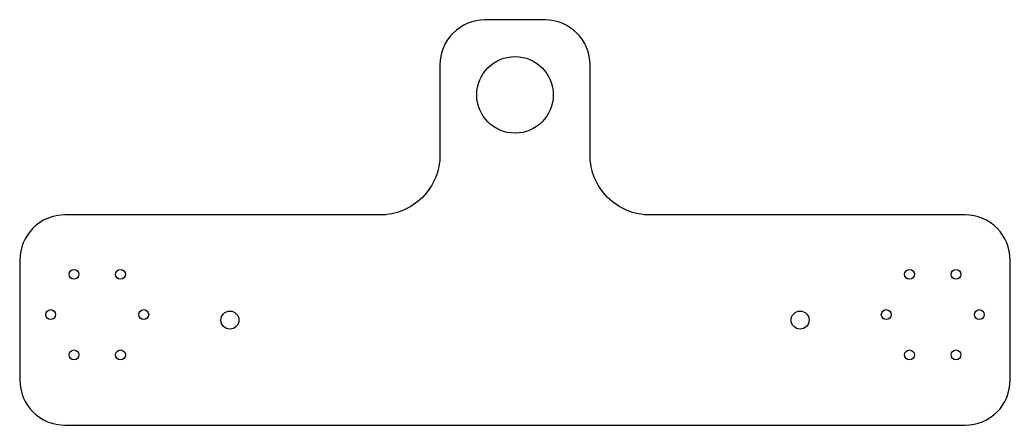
# Model space of a CAD drawing. Header units: millimetres. Extents: x -49 to 281, y 88 to 223.
import ezdxf

# ---------------------------------------------------------------- set-up
doc = ezdxf.new("R2010")
doc.units = ezdxf.units.MM
doc.layers.get('0').update_dxf_attribs({"linetype": 'CONTINUOUS'})

msp = doc.modelspace()

# ---------------------------------------------------------------- linework, layer by layer
msp.add_lwpolyline([(140.77, 208.39, 0.414214), (125.77, 223.39), (105.77, 223.39, 0.414214), (90.77, 208.39), (90.77, 178.39, -0.414214), (70.77, 158.39), (-34.23, 158.39, 0.414214), (-49.23, 143.39), (-49.23, 103.39, 0.414214), (-34.23, 88.39), (265.77, 88.39, 0.414214), (280.77, 103.39), (280.77, 143.39, 0.414214), (265.77, 158.39), (160.77, 158.39, -0.414214), (140.77, 178.39)], format="xyb", close=True)
for centre, radius in [((115.77, 198.39), 12.75), ((-31.18, 138.65), 1.64), ((-15.68, 138.65), 1.64), ((247.22, 138.65), 1.64), ((262.72, 138.65), 1.64), ((-38.94, 125.22), 1.64), ((-7.93, 125.22), 1.64), ((20.77, 123.39), 3), ((210.77, 123.39), 3), ((239.47, 125.22), 1.64), ((270.47, 125.22), 1.64), ((-31.18, 111.8), 1.64), ((-15.68, 111.8), 1.64), ((247.22, 111.8), 1.64), ((262.72, 111.8), 1.64)]:
    msp.add_circle(centre, radius)

doc.saveas('drawing.dxf')
